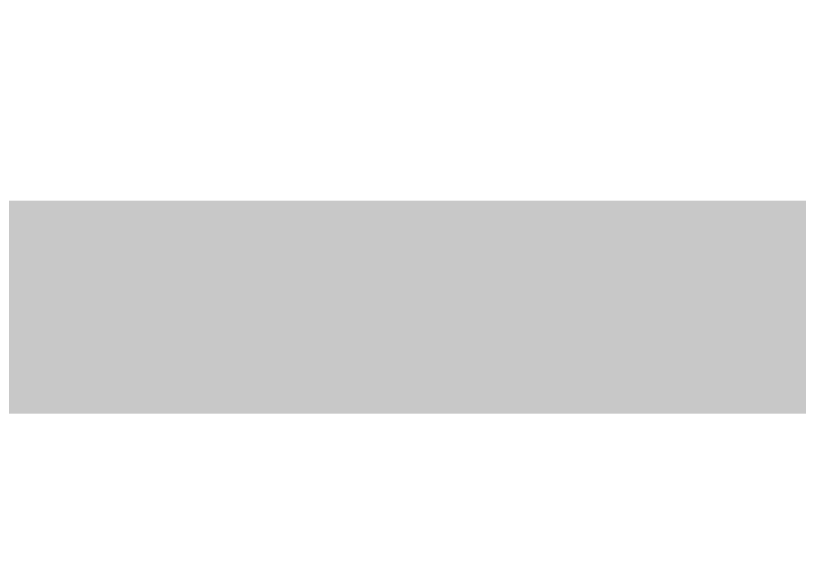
# Paper-space layout 'BB100110' of a CAD drawing. Header units: millimetres. Extents: x 571 to 1412, y -35 to 560.
# Drawn here: x 834.033 to 838.323, y -2.097 to 0.8 of the extents above; entities that cross this region are included whole.
import ezdxf
from ezdxf.enums import TextEntityAlignment as Align

# ---------------------------------------------------------------- set-up
doc = ezdxf.new("R2010")
doc.units = ezdxf.units.MM
doc.layers.add('.TITLE BLOCK ATTRIBUTES', color=2, linetype='Continuous')
doc.layers.add('.TITLE BLOCK TEXT', color=3, linetype='Continuous')
doc.layers.add('.TITLE PAGE OUTLINE', color=252, linetype='Continuous', plot=False)
doc.styles.add('ROMANS', font='romans')
doc.styles.add('style1', font='FRABK.TTF')

# ---------------------------------------------------------------- blocks, each defined once
blk = doc.blocks.new('AP TITLE BLOCK A3')
at = {"layer": '.TITLE BLOCK TEXT'}
h = blk.add_hatch(color=256, dxfattribs=at)
h.paths.add_polyline_path([(109.0094, 25.493), (98.1055, 25.493), (98.1055, 25.1933), (109.0094, 25.1933)])
h.paths.add_polyline_path([(120.1065, 19.7274), (96.5584, 19.7274), (96.5584, 19.1456), (120.1065, 19.1456)])
h.paths.add_polyline_path([(149.9821, 22.6215), (127.3964, 22.6215), (127.3964, 22.3469), (149.9821, 22.3469)])
h.paths.add_polyline_path([(139.6577, 17.1721), (120.8692, 17.1721), (120.8692, 16.5903), (139.6577, 16.5903)])
h.paths.add_polyline_path([(148.9388, 17.1721), (142.6829, 17.1721), (142.6829, 16.5903), (148.9388, 16.5903)])
at = {"layer": '.TITLE PAGE OUTLINE', "linetype": 'Continuous', "lineweight": 0}
blk.add_3dface([(0, 0), (420, 0), (420, 297), (0, 297)], dxfattribs=at)
at = {"layer": '.TITLE BLOCK ATTRIBUTES', "style": 'style1'}
for tag, p in [('00.00.06', (20.75, 33)), ('DRN6', (29.25, 33)), ('CHK6', (35.25, 33)), ('APP6', (41.25, 33)), ('REVF', (12.75, 33)), ('00.00.05', (20.75, 29.5)), ('CHK5', (35.25, 29.5)), ('REVE', (12.75, 29.5)), ('DRN5', (29.25, 29.5)), ('APP5', (41.25, 29.5)), ('00.00.04', (20.75, 26)), ('CHK4', (35.25, 26)), ('REVD', (12.75, 26)), ('DRN4', (29.25, 26)), ('APP4', (41.25, 26)), ('REVC', (12.75, 22.5)), ('00.00.03', (20.75, 22.5)), ('DRN3', (29.25, 22.5)), ('CHK3', (35.25, 22.5)), ('APP3', (41.25, 22.5)), ('00.00.02', (20.75, 19)), ('DRN2', (29.25, 19)), ('CHK2', (35.25, 19)), ('APP2', (41.25, 19)), ('REVB', (12.75, 19)), ('00.00.01', (20.75, 15.5)), ('CHK1', (35.25, 15.5)), ('REVA', (12.75, 15.5)), ('DRN1', (29.25, 15.5)), ('APP1', (41.25, 15.5))]:
    blk.add_attdef(tag, text='', height=1.5, dxfattribs=at).set_placement(p, align=Align.MIDDLE_CENTER)
for tag, height, p in [('DESRP6', 1.5, (45.702, 33)), ('CLIENT', 3, (258.2645, 31.25)), ('TITLE1', 3, (318.0145, 31.25)), ('DESRP5', 1.5, (45.702, 29.5)), ('TITLE2', 3, (318.0145, 26)), ('DESRP4', 1.5, (45.702, 26)), ('PROJ1', 3, (258.2645, 24.75)), ('DESRP3', 1.5, (45.702, 22.5)), ('TITLE3', 3, (318.0145, 20.875)), ('PROJ2', 3, (258.2645, 20.25)), ('DESRP2', 1.5, (45.702, 19)), ('DESRP1', 1.5, (45.702, 15.5)), ('SHN', 3, (258.2645, 13.75)), ('DRGNO.', 3, (318.0145, 13.75)), ('A', 3, (404.579, 13.75))]:
    blk.add_attdef(tag, text='', height=height, dxfattribs=at).set_placement(p, align=Align.MIDDLE_LEFT)
at = {"layer": '.TITLE BLOCK ATTRIBUTES', "style": 'ROMANS'}
for tag, p in [('DRN', (248.7645, 33)), ('CHK', (248.7645, 29.5)), ('APP', (248.7645, 26)), ('DATE', (248.7645, 22.5)), ('SCALE', (248.7645, 19)), ('TOL', (248.7645, 15.5)), ('PGES', (248.7645, 12))]:
    blk.add_attdef(tag, text='', height=1.5, dxfattribs=at).set_placement(p, align=Align.MIDDLE_RIGHT)

psp = doc.layouts.new('BB100110')

# ---------------------------------------------------------------- block references
at = {"xscale": 2.002380952380918, "yscale": 2.002380952380918, "zscale": 2.002380952380918}
psp.add_blockref('AP TITLE BLOCK A3', (570.5828, -34.5965), dxfattribs=at)

doc.saveas('drawing.dxf')
